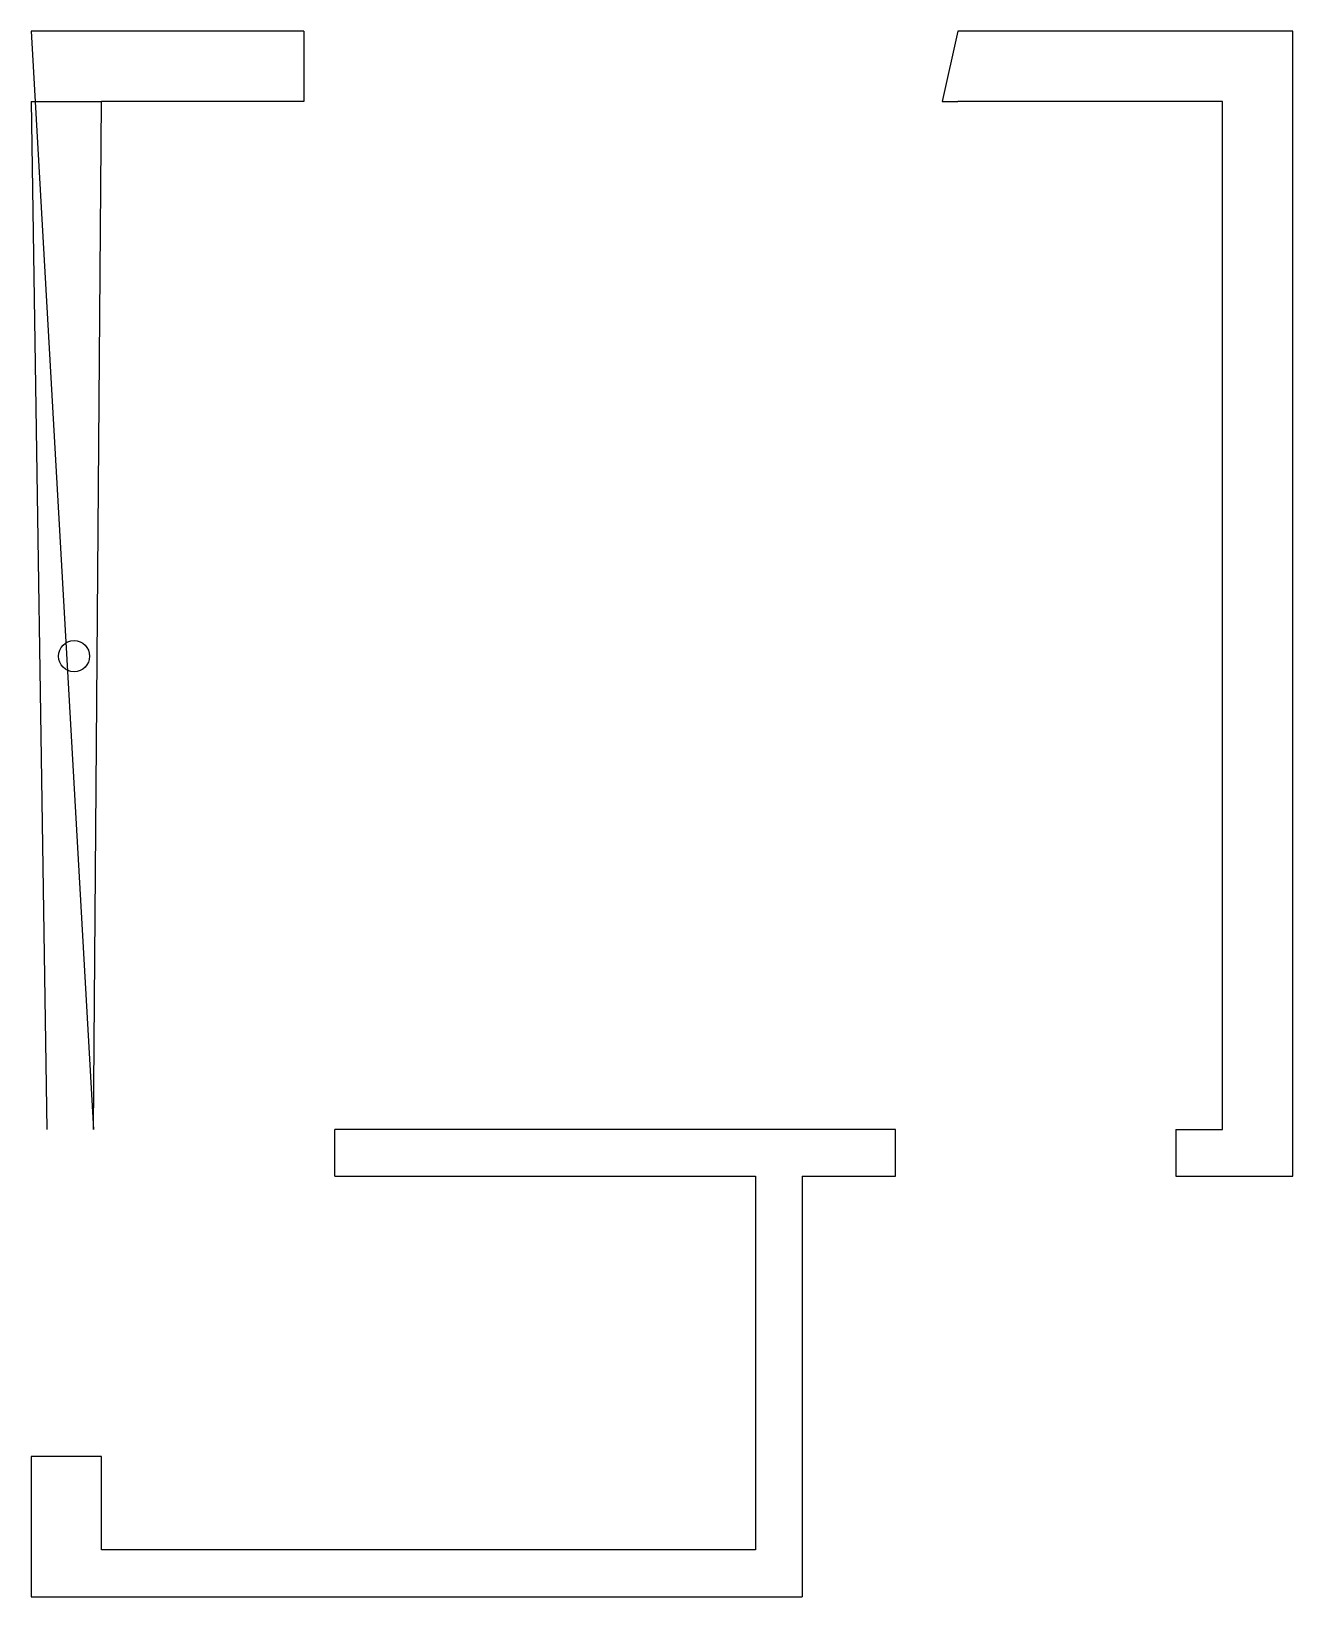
# Model space of a CAD drawing. Header units: metres. Extents: x 526 to 688, y 519 to 720.
import ezdxf

# ---------------------------------------------------------------- set-up
doc = ezdxf.new("R2010")
doc.units = ezdxf.units.M

msp = doc.modelspace()

# ---------------------------------------------------------------- linework, layer by layer
for p, q in [((561, 720), (526, 720)), ((526, 720), (534, 579)), ((561, 720), (561, 711)), ((645, 720), (643, 711)), ((688, 720), (645, 720)), ((688, 573), (688, 720)), ((526, 711), (535, 711)), ((526, 711), (528, 579)), ((534, 579), (535, 711)), ((561, 711), (535, 711)), ((643, 711), (645, 711)), ((679, 711), (645, 711)), ((679, 579), (679, 711)), ((565, 573), (565, 579)), ((637, 579), (565, 579)), ((637, 573), (637, 579)), ((673, 579), (679, 579)), ((673, 579), (673, 573)), ((565, 573), (619, 573)), ((619, 573), (619, 525)), ((625, 573), (637, 573)), ((625, 573), (625, 519)), ((673, 573), (688, 573)), ((535, 537), (526, 537)), ((526, 537), (526, 519)), ((535, 525), (535, 537)), ((619, 525), (535, 525)), ((526, 519), (625, 519))]:
    msp.add_line(p, q)
msp.add_circle((531.49, 639.76), 2)

doc.saveas('drawing.dxf')
